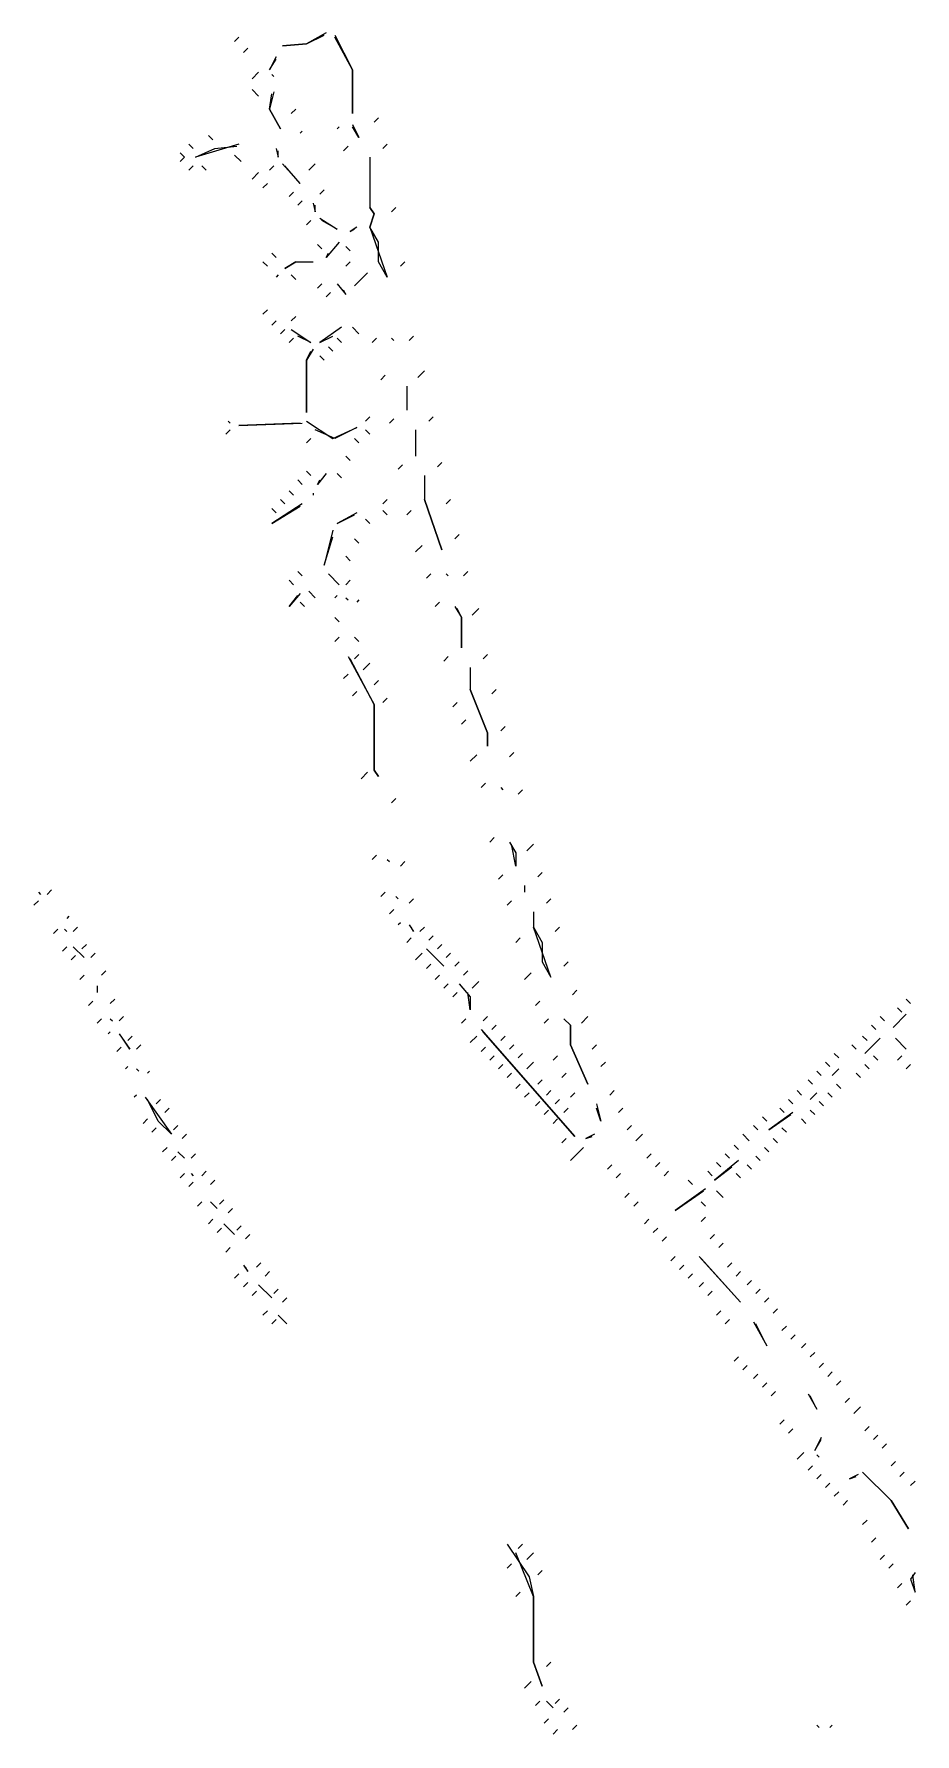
# Model space of a CAD drawing. Extents: x 1 to 2775, y -31 to 2075.
# Drawn here: x 1388.8 to 1456.2, y 698.7 to 828.6 of the extents above; entities that cross this region are included whole.
import ezdxf

# ---------------------------------------------------------------- set-up
doc = ezdxf.new("R2010")
doc.units = 0
doc.layers.add('LINEWORK', color=4, linetype='CONTINUOUS')

msp = doc.modelspace()

# ---------------------------------------------------------------- linework, layer by layer
at = {"layer": 'LINEWORK'}
for points in [[(1404.5, 828.3333), (1404.1667, 828)], [(1411.1667, 828.6667), (1409.6667, 827.8333), (1407.8333, 827.6667), (1409.6667, 827.8333), (1411, 828.5)], [(1411.8333, 828.5), (1413.1667, 825.8333), (1413.1667, 822.5), (1413.1667, 825.8333), (1411.8333, 828.3333)], [(1405.1667, 827.5), (1404.8333, 827.1667)], [(1407.3333, 826.8333), (1406.8333, 825.8333), (1407.3333, 826.6667)], [(1406, 825.6667), (1405.5, 825.1667)], [(1407, 825.5), (1407.1667, 825.3333)], [(1405.5, 824.3333), (1406, 823.8333)], [(1407.1667, 824.1667), (1406.8333, 822.8333), (1407.6667, 821.3333), (1406.8333, 822.8333), (1407, 824)], [(1408.8333, 822.8333), (1408.5, 822.5)], [(1409.3333, 821.1667), (1409.1667, 821)], [(1412.1667, 821.5), (1412, 821.3333)], [(1413.1667, 821.6667), (1413.6667, 820.6667), (1413.1667, 821.5)], [(1415.1667, 822.1667), (1414.8333, 821.8333)], [(1400.6667, 820.1667), (1401, 819.8333)], [(1404.5, 820.1667), (1401.1667, 819.1667), (1402.6667, 819.8333), (1404.3333, 820)], [(1402.1667, 820.8333), (1402.5, 820.5)], [(1407.3333, 819.8333), (1407.5, 819.1667), (1407.5, 819.6667)], [(1412.8333, 820), (1412.5, 819.6667)], [(1415.8333, 820.1667), (1415.5, 819.8333)], [(1400, 819.5), (1400.3333, 819.1667), (1400, 818.8333), (1400.3333, 819.1667)], [(1401, 818.5), (1400.6667, 818.1667)], [(1401.6667, 818.5), (1402, 818.1667)], [(1404.1667, 819.3333), (1404.6667, 818.8333)], [(1407.1667, 818.5), (1406.8333, 818.1667)], [(1407.8333, 818.6667), (1409.1667, 817.1667), (1408, 818.5)], [(1410.3333, 818.6667), (1409.8333, 818.1667)], [(1414.5, 819.1667), (1414.5, 815.3333), (1414.8333, 814.8333), (1414.5, 813.8333), (1415.8333, 810), (1415.1667, 811.1667), (1415.1667, 812.6667), (1414.5, 813.8333), (1414.8333, 814.8333), (1414.5, 815.3333)], [(1406, 818), (1405.5, 817.5)], [(1406.6667, 817.1667), (1406.3333, 816.8333)], [(1408.6667, 816.5), (1408.3333, 816.1667)], [(1411, 816.6667), (1410.6667, 816.3333)], [(1409.3333, 815.8333), (1409, 815.5)], [(1410.1667, 815.6667), (1410.3333, 815), (1410.3333, 815.5)], [(1416.5, 815.3333), (1416.1667, 815)], [(1410, 814.3333), (1409.6667, 814)], [(1410.6667, 814.5), (1412, 813.6667), (1410.8333, 814.3333)], [(1413.5, 813.8333), (1413, 813.5), (1413.3333, 813.6667)], [(1410.5, 812.5), (1410.8333, 812.1667)], [(1412.1667, 812.6667), (1411.1667, 811.5), (1411.3333, 811.8333)], [(1412.6667, 812.3333), (1413, 812)], [(1406.3333, 811.1667), (1406.6667, 810.8333)], [(1407, 811.8333), (1407.3333, 811.5)], [(1408.8333, 811.1667), (1408, 810.6667), (1408.8333, 811.1667), (1410.1667, 811.1667)], [(1413, 811.1667), (1412.6667, 810.8333)], [(1417.1667, 811.1667), (1416.8333, 810.8333)], [(1407.5, 810.1667), (1407.3333, 810)], [(1408.5, 810.1667), (1408.8333, 809.8333)], [(1410.8333, 809.5), (1410.5, 809.1667)], [(1412, 809.5), (1412.6667, 808.6667), (1412.5, 809)], [(1414.3333, 810.3333), (1413.3333, 809.3333)], [(1411.5, 808.8333), (1411.1667, 808.5)], [(1406.6667, 807.5), (1406.3333, 807.1667)], [(1408.8333, 807), (1408.5, 806.6667)], [(1407.3333, 806.6667), (1407, 806.3333)], [(1408, 806), (1407.6667, 805.6667)], [(1408.5, 806), (1410, 805), (1409, 805.5)], [(1412.3333, 806.1667), (1410.6667, 805), (1411.6667, 805.5)], [(1413.1667, 806.1667), (1413.6667, 805.6667)], [(1417.8333, 805.5), (1417.5, 805.1667)], [(1408.6667, 805.3333), (1408.3333, 805)], [(1410.1667, 804.5), (1409.6667, 803.6667), (1409.6667, 799.6667), (1409.6667, 803.6667), (1410, 804.3333)], [(1411.3333, 804.6667), (1411.6667, 804.3333)], [(1412, 805.3333), (1412.3333, 805)], [(1415, 805.3333), (1414.6667, 805)], [(1416.1667, 805.3333), (1416.3333, 805.1667)], [(1410.6667, 804), (1411, 803.6667)], [(1415.6667, 802.5), (1415.3333, 802.1667)], [(1417.3333, 801.6667), (1417.3333, 799.8333)], [(1418.6667, 802.8333), (1418.1667, 802.3333)], [(1403.6667, 799), (1403.8333, 798.8333)], [(1409.6667, 799), (1411.6667, 797.6667), (1413.5, 798.5), (1411.8333, 797.6667), (1410.3333, 798.3333)], [(1414.5, 799.3333), (1414.1667, 799)], [(1416.3333, 799.1667), (1416, 798.8333)], [(1419.3333, 799.3333), (1419, 799)], [(1403.8333, 798.3333), (1403.5, 798)], [(1409.1667, 798.8333), (1404.5, 798.6667), (1409.3333, 798.8333)], [(1414.1667, 798.3333), (1414.5, 798)], [(1418, 798.3333), (1418, 796.3333)], [(1410, 797.6667), (1409.6667, 797.3333)], [(1413.3333, 797.6667), (1413.6667, 797.3333)], [(1409.6667, 795.1667), (1410, 794.8333)], [(1412.6667, 796.3333), (1413, 796)], [(1417, 795.6667), (1416.6667, 795.3333)], [(1420, 795.8333), (1419.6667, 795.5)], [(1409, 794.5), (1409.3333, 794.1667)], [(1411.1667, 795), (1410.5, 794.1667), (1410.6667, 794.5)], [(1412, 795), (1412.3333, 794.6667)], [(1418.6667, 794.8333), (1418.6667, 793), (1420, 789.1667), (1418.6667, 793)], [(1409.3333, 792.6667), (1407, 791.1667), (1409.1667, 792.5)], [(1407.6667, 793), (1408, 792.6667)], [(1408.3333, 793.6667), (1408.6667, 793.3333)], [(1410.1667, 793.5), (1410.1667, 793.3333)], [(1415.8333, 793), (1415.5, 792.6667)], [(1420.6667, 793), (1420.3333, 792.6667)], [(1407, 792.3333), (1407.3333, 792)], [(1413.5, 792), (1412, 791.1667), (1413.3333, 791.8333)], [(1414.1667, 791.5), (1414.5, 791.1667)], [(1415.5, 792.1667), (1415.8333, 791.8333)], [(1417.6667, 792.1667), (1417.3333, 791.8333)], [(1411.6667, 790.6667), (1411, 788), (1411.6667, 790.1667)], [(1413.3333, 790), (1413.6667, 789.6667)], [(1421.3333, 790.3333), (1421, 790)], [(1412.6667, 788.6667), (1413, 788.3333)], [(1418.5, 789.5), (1418, 789)], [(1409, 787.5), (1409.3333, 787.1667)], [(1411.3333, 787.3333), (1412.1667, 786.5)], [(1419.1667, 787.3333), (1418.8333, 787)], [(1420.3333, 787.3333), (1420.5, 787.1667)], [(1422, 787.5), (1421.6667, 787.1667)], [(1408.3333, 786.8333), (1408.6667, 786.5)], [(1409.8333, 786), (1410.3333, 785.5)], [(1413, 786.8333), (1412.6667, 786.5)], [(1409.1667, 785.8333), (1408.3333, 784.8333), (1409, 785.6667)], [(1409.1667, 785.1667), (1409.5, 784.8333)], [(1412, 785.6667), (1411.8333, 785.5)], [(1412.6667, 785.5), (1412.8333, 785.3333)], [(1413.6667, 785.3333), (1413.5, 785.1667)], [(1419.8333, 785.1667), (1419.5, 784.8333)], [(1421, 784.8333), (1421.5, 784), (1421.5, 781.6667), (1421.5, 784), (1421.1667, 784.6667)], [(1411.8333, 784), (1412.1667, 783.6667)], [(1422.8333, 784.6667), (1422.3333, 784.1667)], [(1412.1667, 782.5), (1411.8333, 782.1667)], [(1413.3333, 782.5), (1413.6667, 782.1667)], [(1412.8333, 781), (1414.8333, 777.3333), (1414.8333, 772.3333), (1415.1667, 771.8333), (1414.8333, 772.3333), (1414.8333, 777.3333), (1413, 780.8333)], [(1413.6667, 781.1667), (1413.3333, 780.8333)], [(1420.5, 781), (1420.1667, 780.6667)], [(1423.5, 781.1667), (1423.1667, 780.8333)], [(1412.8333, 779.6667), (1412.5, 779.3333)], [(1414.5, 780.5), (1414, 780)], [(1422.1667, 780.1667), (1422.1667, 778.5), (1423.5, 775.1667), (1423.5, 774.1667), (1423.5, 775.1667), (1422.1667, 778.5)], [(1413.5, 778.3333), (1413.1667, 778)], [(1415.1667, 779.1667), (1414.8333, 778.8333)], [(1424.1667, 778.5), (1423.8333, 778.1667)], [(1415.8333, 777.8333), (1415.5, 777.5)], [(1421.1667, 777.5), (1420.8333, 777.1667)], [(1421.8333, 776.1667), (1421.5, 775.8333)], [(1424.8333, 775.6667), (1424.5, 775.3333)], [(1422.6667, 773.5), (1422.1667, 773)], [(1425.5, 773.6667), (1425.1667, 773.3333)], [(1414.3333, 772.1667), (1413.8333, 771.6667)], [(1423.3333, 771.3333), (1423, 771)], [(1424.5, 771), (1424.6667, 770.8333)], [(1426.1667, 770.8333), (1425.8333, 770.5)], [(1416.5, 770.1667), (1416.1667, 769.8333)], [(1424, 767.1667), (1423.6667, 766.8333)], [(1425.1667, 766.8333), (1425.6667, 766), (1425.6667, 765), (1425.3333, 766.6667)], [(1427, 766.6667), (1426.5, 766.1667)], [(1415, 765.8333), (1414.6667, 765.5)], [(1415.8333, 765.5), (1416, 765.3333)], [(1417.1667, 765.3333), (1416.8333, 765)], [(1424.6667, 764.3333), (1424.3333, 764)], [(1427.6667, 764.5), (1427.3333, 764.1667)], [(1389.1667, 763), (1389.3333, 762.8333)], [(1390.1667, 763.1667), (1389.8333, 762.8333)], [(1415.6667, 763), (1415.3333, 762.6667)], [(1416.5, 762.6667), (1416.6667, 762.5)], [(1426.3333, 763.5), (1426.3333, 763)], [(1389.1667, 762.3333), (1388.8333, 762)], [(1416.3333, 761.6667), (1416, 761.3333)], [(1417.8333, 762.5), (1417.5, 762.1667)], [(1425.3333, 762.3333), (1425, 762)], [(1427, 761.5), (1427, 760.3333), (1427.6667, 759.1667), (1427.6667, 757.6667), (1428.3333, 756.5), (1427, 760.3333)], [(1428.3333, 762.5), (1428, 762.1667)], [(1390.6667, 760.1667), (1390.3333, 759.8333)], [(1391.1667, 760.1667), (1391.3333, 760)], [(1391.5, 761.1667), (1391.3333, 761)], [(1392.1667, 760.3333), (1391.8333, 760)], [(1416.8333, 760.6667), (1416.6667, 760.5)], [(1417.5, 760.5), (1417.8333, 760), (1417.6667, 760.3333)], [(1418.6667, 760.3333), (1418.3333, 760)], [(1429, 760.3333), (1428.6667, 760)], [(1391.3333, 758.8333), (1391, 758.5)], [(1391.8333, 758.8333), (1392.6667, 758)], [(1392.8333, 759), (1392.5, 758.6667)], [(1417.6667, 759.5), (1417.3333, 759.1667)], [(1419.3333, 759.6667), (1419, 759.3333)], [(1420, 759), (1419.6667, 758.6667)], [(1426, 759.5), (1425.6667, 759.1667)], [(1392, 758.1667), (1391.6667, 757.8333)], [(1393.5, 758.3333), (1393.1667, 758)], [(1418.5, 758.3333), (1418, 757.8333)], [(1418.8333, 758.6667), (1420.1667, 757.3333)], [(1419.1667, 757.5), (1418.8333, 757.1667)], [(1420.6667, 758.3333), (1420.3333, 758)], [(1421.3333, 757.6667), (1421, 757.3333)], [(1429.6667, 757.6667), (1429.3333, 757.3333)], [(1392.6667, 756.6667), (1392.3333, 756.3333)], [(1394.3333, 757), (1394, 756.6667)], [(1419.8333, 756.6667), (1419.5, 756.3333)], [(1422, 757), (1421.6667, 756.6667)], [(1422.8333, 756.1667), (1422.3333, 755.6667)], [(1426.8333, 756.8333), (1426.3333, 756.3333)], [(1393.6667, 755.8333), (1393.6667, 755.3333)], [(1395, 754.8333), (1394.6667, 754.5)], [(1420.5, 756), (1420.1667, 755.6667)], [(1421.1667, 755.3333), (1420.8333, 755)], [(1421.3333, 756), (1422.1667, 755), (1422.1667, 754), (1422, 755.3333)], [(1430.3333, 755.5), (1430, 755.1667)], [(1455.5, 754.8333), (1455.8333, 754.5)], [(1393.3333, 754.6667), (1393, 754.3333)], [(1427.5, 754.6667), (1427.1667, 754.3333)], [(1455.5, 753.6667), (1454.5, 752.6667)], [(1454.8333, 754.1667), (1455.1667, 753.8333)], [(1394, 753.3333), (1393.6667, 753)], [(1394.6667, 752.3333), (1394.5, 752.1667)], [(1394.6667, 753.3333), (1394.8333, 753.1667)], [(1395.6667, 753.5), (1395.3333, 753.1667)], [(1421.8333, 753.3333), (1421.5, 753)], [(1423, 752.5), (1430.1667, 744.3333), (1423.1667, 752.3333)], [(1423.5, 753.5), (1423.1667, 753.1667)], [(1424.1667, 752.8333), (1423.8333, 752.5)], [(1428.1667, 753.3333), (1427.8333, 753)], [(1429.3333, 753.3333), (1429.8333, 752.8333), (1429.8333, 751.3333), (1431.1667, 748.3333), (1429.8333, 751.3333), (1429.8333, 752.8333)], [(1431.1667, 753.5), (1430.6667, 753)], [(1452.8333, 752.8333), (1453.1667, 752.5)], [(1453.5, 753.5), (1453.8333, 753.1667)], [(1395.5, 751.1667), (1395.1667, 750.8333)], [(1395.3333, 752.1667), (1396.1667, 751), (1395.5, 752)], [(1396.3333, 752), (1396, 751.6667)], [(1397, 751.3333), (1396.6667, 751)], [(1422.6667, 752), (1422.1667, 751.5)], [(1423.3333, 751.1667), (1423, 750.8333)], [(1424.8333, 752), (1424.5, 751.6667)], [(1425.5, 751.3333), (1425.1667, 751)], [(1431.8333, 751.3333), (1431.5, 751)], [(1451.3333, 751.3333), (1451.6667, 751)], [(1452.1667, 752), (1452.5, 751.6667)], [(1453.5, 751.8333), (1452.3333, 750.6667)], [(1454.6667, 751.8333), (1455.5, 751)], [(1396, 749.6667), (1395.8333, 749.5)], [(1424, 750.5), (1423.6667, 750.1667)], [(1424.6667, 749.8333), (1424.3333, 749.5)], [(1426.1667, 750.6667), (1425.8333, 750.3333)], [(1427, 750), (1426.5, 749.5)], [(1428.8333, 750.5), (1428.5, 750.1667)], [(1432.5, 750), (1432.1667, 749.6667)], [(1449.3333, 750), (1449.6667, 749.6667)], [(1450, 750.6667), (1450.3333, 750.3333)], [(1452.3333, 749.8333), (1452.6667, 749.5)], [(1453, 750.5), (1453.3333, 750.1667)], [(1455.1667, 750.5), (1454.8333, 750.1667)], [(1455.8333, 749.8333), (1455.5, 749.5)], [(1396.6667, 749.5), (1396.8333, 749.3333)], [(1397.6667, 749.3333), (1397.5, 749.1667)], [(1425.3333, 749.1667), (1425, 748.8333)], [(1426, 748.3333), (1425.6667, 748)], [(1427.6667, 748.6667), (1427.3333, 748.3333)], [(1429.5, 749.1667), (1429.1667, 748.8333)], [(1448, 748.6667), (1448.3333, 748.3333)], [(1448.6667, 749.3333), (1449, 749)], [(1450.3333, 749.5), (1449.8333, 749)], [(1450.1667, 748.3333), (1450.5, 748)], [(1451.6667, 749.1667), (1452, 748.8333)], [(1396.6667, 747.5), (1396.5, 747.3333)], [(1397.3333, 747.3333), (1399.3333, 744.5), (1398.3333, 745.5), (1397.5, 747.1667)], [(1398.5, 747.1667), (1398.1667, 746.8333)], [(1426.6667, 747.6667), (1426.3333, 747.3333)], [(1428.3333, 747.8333), (1428, 747.5)], [(1429, 747.1667), (1428.6667, 746.8333)], [(1430.1667, 747.6667), (1429.8333, 747.3333)], [(1433.1667, 747.8333), (1432.8333, 747.5)], [(1446.5, 747.1667), (1446.8333, 746.8333)], [(1447.1667, 747.8333), (1447.5, 747.5)], [(1448.6667, 747.6667), (1448.1667, 747.1667)], [(1449.5, 747.6667), (1449.8333, 747.3333)], [(1399.1667, 746.5), (1398.8333, 746.1667)], [(1427.5, 747), (1427.1667, 746.6667)], [(1428.1667, 746.3333), (1427.8333, 746)], [(1429.6667, 746.5), (1429.3333, 746.1667)], [(1431.8333, 746.8333), (1432.1667, 745.5), (1431.8333, 746.5)], [(1433.8333, 746.5), (1433.5, 746.1667)], [(1444.5, 745.8333), (1444.8333, 745.5)], [(1446.8333, 746.1667), (1445, 744.8333), (1446.6667, 746)], [(1445.8333, 746.5), (1446.1667, 746.1667)], [(1448.1667, 746.3333), (1448.5, 746)], [(1448.8333, 747), (1449.1667, 746.6667)], [(1397.5, 745.6667), (1397.1667, 745.3333)], [(1398.1667, 745), (1397.8333, 744.6667)], [(1399.8333, 745.1667), (1399.5, 744.8333)], [(1400.5, 744.5), (1400.1667, 744.1667)], [(1428.8333, 745.6667), (1428.5, 745.3333)], [(1431.6667, 744.5), (1431, 744.1667), (1431.5, 744.3333)], [(1434.5, 745.1667), (1434.1667, 744.8333)], [(1435.3333, 744.5), (1434.8333, 744)], [(1443, 744.5), (1443.5, 744)], [(1443.8333, 745.1667), (1444.1667, 744.8333)], [(1446, 745), (1446.3333, 744.6667)], [(1447.5, 745.6667), (1447.8333, 745.3333)], [(1399, 743.5), (1398.6667, 743.1667)], [(1399.8333, 743.1667), (1400.3333, 742.6667)], [(1429.5, 744.1667), (1429.1667, 743.8333)], [(1430.8333, 743.5), (1429.8333, 742.5)], [(1442.3333, 743.6667), (1442.6667, 743.3333)], [(1444.6667, 743.5), (1445, 743.1667)], [(1445.3333, 744.1667), (1445.6667, 743.8333)], [(1399.6667, 742.8333), (1399.3333, 742.5)], [(1401.1667, 743), (1400.8333, 742.6667)], [(1433, 742.1667), (1432.6667, 741.8333)], [(1436, 743), (1435.6667, 742.6667)], [(1436.6667, 742.3333), (1436.3333, 742)], [(1442.6667, 742.5), (1440.8333, 741), (1442.1667, 742)], [(1441, 742.3333), (1441.3333, 742)], [(1441.6667, 743), (1442, 742.6667)], [(1443.3333, 742.1667), (1443.6667, 741.8333)], [(1444, 742.8333), (1444.3333, 742.5)], [(1400.3333, 741.5), (1400, 741.1667)], [(1401, 740.8333), (1400.6667, 740.5)], [(1400.8333, 741.5), (1401, 741.3333)], [(1402, 741.6667), (1401.6667, 741.3333)], [(1402.6667, 741), (1402.3333, 740.6667)], [(1433.6667, 741.5), (1433.3333, 741.1667)], [(1437.3333, 741.6667), (1437, 741.3333)], [(1438.8333, 741), (1439.1667, 740.6667)], [(1440.3333, 741.6667), (1440.6667, 741.3333)], [(1442.5, 741.5), (1442.8333, 741.1667)], [(1401.6667, 739.3333), (1401.3333, 739)], [(1402.3333, 739.3333), (1402.8333, 738.8333)], [(1403.3333, 739.5), (1403, 739.1667)], [(1434.3333, 740), (1434, 739.6667)], [(1435, 739.3333), (1434.6667, 739)], [(1440.1667, 740.3333), (1437.8333, 738.6667), (1440, 740.1667)], [(1439.8333, 739.3333), (1440.1667, 739)], [(1441, 740.1667), (1441.5, 739.6667)], [(1402.5, 738), (1402.1667, 737.6667)], [(1404, 738.8333), (1403.6667, 738.5)], [(1435.8333, 738), (1435.5, 737.6667)], [(1440.1667, 738.1667), (1439.8333, 737.8333)], [(1403.1667, 737.3333), (1402.8333, 737)], [(1403.3333, 737.6667), (1404.1667, 736.8333)], [(1404.6667, 737.5), (1404.3333, 737.1667)], [(1405.3333, 736.8333), (1405, 736.5)], [(1436.5, 737.3333), (1436.1667, 737)], [(1437.1667, 736.6667), (1436.8333, 736.3333)], [(1440.8333, 736.8333), (1440.5, 736.5)], [(1403.8333, 735.8333), (1403.5, 735.5)], [(1441.5, 736.1667), (1441.1667, 735.8333)], [(1404.8333, 734.5), (1405.1667, 734), (1405, 734.3333)], [(1406.1667, 734.6667), (1405.8333, 734.3333)], [(1437.8333, 735.1667), (1437.5, 734.8333)], [(1438.5, 734.5), (1438.1667, 734.1667)], [(1439.6667, 735.1667), (1442.8333, 731.6667), (1439.8333, 735)], [(1442.1667, 734.6667), (1441.8333, 734.3333)], [(1404.5, 733.8333), (1404.1667, 733.5)], [(1405.1667, 733.1667), (1404.8333, 732.8333)], [(1406, 733), (1407, 732)], [(1406.8333, 734), (1406.5, 733.6667)], [(1439.1667, 733.8333), (1438.8333, 733.5)], [(1440, 733.1667), (1439.6667, 732.8333)], [(1442.8333, 734), (1442.5, 733.6667)], [(1443.6667, 733.3333), (1443.3333, 733)], [(1405.8333, 732.5), (1405.5, 732.1667)], [(1407.5, 732.6667), (1407.1667, 732.3333)], [(1408.1667, 732), (1407.8333, 731.6667)], [(1440.6667, 732.5), (1440.3333, 732.1667)], [(1444.3333, 732.6667), (1444, 732.3333)], [(1445, 732), (1444.6667, 731.6667)], [(1406.6667, 731), (1406.3333, 730.6667)], [(1407.3333, 730.3333), (1407, 730)], [(1407.5, 730.6667), (1408.1667, 730)], [(1441.3333, 731), (1441, 730.6667)], [(1442, 730.3333), (1441.6667, 730)], [(1443.8333, 730.1667), (1444.8333, 728.3333), (1444, 730)], [(1445.6667, 731.1667), (1445.3333, 730.8333)], [(1446.3333, 729.8333), (1446, 729.5)], [(1447, 729.1667), (1446.6667, 728.8333)], [(1447.8333, 728.5), (1447.5, 728.1667)], [(1448.5, 727.8333), (1448.1667, 727.5)], [(1442.6667, 727.5), (1442.3333, 727.1667)], [(1443.3333, 726.8333), (1443, 726.5)], [(1449.1667, 727), (1448.8333, 726.6667)], [(1449.8333, 726.3333), (1449.5, 726)], [(1444.1667, 726.1667), (1443.8333, 725.8333)], [(1444.8333, 725.5), (1444.5, 725.1667)], [(1450.5, 725.6667), (1450.1667, 725.3333)], [(1445.5, 724.8333), (1445.1667, 724.5)], [(1448, 724.6667), (1448.6667, 723.5), (1448.1667, 724.5)], [(1451.1667, 724.3333), (1450.8333, 724)], [(1452, 723.6667), (1451.5, 723.1667)], [(1446.1667, 722.6667), (1445.8333, 722.3333)], [(1446.8333, 722), (1446.5, 721.6667)], [(1449, 721.3333), (1448.5, 720.3333), (1449, 721.1667)], [(1452.6667, 722.1667), (1452.3333, 721.8333)], [(1453.3333, 721.5), (1453, 721.1667)], [(1447.6667, 720.1667), (1447.1667, 719.6667)], [(1448.6667, 720), (1448.8333, 719.8333)], [(1454, 720.8333), (1453.6667, 720.5)], [(1448.3333, 719.1667), (1448, 718.8333)], [(1449, 718.5), (1448.6667, 718.1667)], [(1451.8333, 718.5), (1451.1667, 718.1667), (1451.6667, 718.3333)], [(1452.1667, 718.6667), (1454.3333, 716.5), (1455.6667, 714.3333), (1454.3333, 716.5)], [(1454.6667, 719.5), (1454.3333, 719.1667)], [(1455.3333, 718.6667), (1455, 718.3333)], [(1449.6667, 717.8333), (1449.3333, 717.5)], [(1450.3333, 717.1667), (1450, 716.8333)], [(1456.1667, 718), (1455.8333, 717.6667)], [(1451, 716.5), (1450.6667, 716.1667)], [(1452.5, 715), (1452.1667, 714.6667)], [(1453.1667, 713.6667), (1452.8333, 713.3333)], [(1425, 713.1667), (1426.6667, 710.6667), (1427, 709.1667), (1427, 704.1667), (1427.6667, 702.3333), (1427, 704.1667), (1427, 709.1667), (1425.6667, 712.5)], [(1426.1667, 713.1667), (1425.8333, 712.8333)], [(1427, 712.5), (1426.5, 712)], [(1453.8333, 712.3333), (1453.5, 712)], [(1425.3333, 711.6667), (1425, 711.3333)], [(1427.6667, 711.1667), (1427.3333, 710.8333)], [(1454.5, 711.6667), (1454.1667, 711.3333)], [(1456.1667, 711), (1455.8333, 710.5), (1456.1667, 709.5), (1456, 710.8333)], [(1426, 709.5), (1425.6667, 709.1667)], [(1455.1667, 710.1667), (1454.8333, 709.8333)], [(1455.8333, 708.8333), (1455.5, 708.5)], [(1428.3333, 704.1667), (1428, 703.8333)], [(1426.8333, 702.6667), (1426.3333, 702.1667)], [(1427.5, 701.1667), (1427.1667, 700.8333)], [(1428, 701.1667), (1428.5, 700.6667)], [(1429, 701.3333), (1428.6667, 701)], [(1429.6667, 700.6667), (1429.3333, 700.3333)], [(1428.1667, 699.8333), (1427.8333, 699.5)], [(1428.8333, 699), (1428.5, 698.6667)], [(1430.3333, 699.3333), (1430, 699)], [(1448.6667, 699.3333), (1448.8333, 699.1667)], [(1449.8333, 699.3333), (1449.6667, 699.1667)]]:
    msp.add_lwpolyline(points, dxfattribs=at)

doc.saveas('drawing.dxf')
